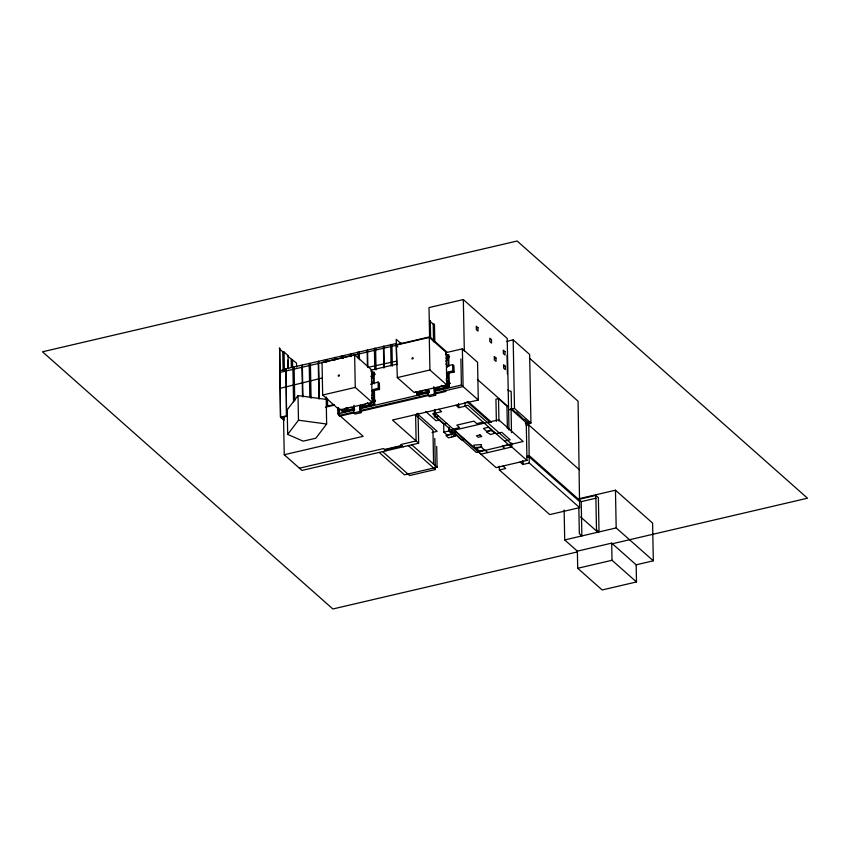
<?xml version="1.0" encoding="UTF-8"?>
<svg xmlns="http://www.w3.org/2000/svg" width="850" height="850" viewBox="0 0 850 850"><rect width="100%" height="100%" fill="white"/><g stroke="black" fill="none" stroke-linecap="round" stroke-linejoin="round"><path stroke-width="1.27" d="M353.94 405.259L353.717 412.941L354.981 414.067L361.048 412.654L360.538 405.131M499.322 466.257L499.386 469.976L549.769 514.601L579.626 507.631L578.096 401.232L529.454 358.137M283.996 416.426L284.07 420.399L280.521 417.254L279.65 348.118L280.521 417.254L286.535 415.852L286.036 368.772L396.312 343.506M286.535 415.852L286.036 368.772M279.204 348.691L282.752 351.826L284.038 351.996L288.086 355.587L287.651 356.161L296.522 363.067L296.597 367.009M279.916 385.539L280.351 384.965M326.166 399.404L298.01 395.59L287.215 409.806L287.683 434.414L303.131 441.139L315.839 438.228L326.634 424.022L326.198 396.886M287.683 434.414L298.478 420.208L298.01 395.59M348.203 407.724L344.632 412.218L343.368 411.092L346.216 407.501M370.823 376.592L373.671 373.012L371.046 371.036M371.365 378.611L374.946 374.127L373.671 373.012M374.181 399.585L375.456 400.711L371.237 406.002L369.973 404.887L374.181 399.585L372.332 398.193M422.748 390.331L419.178 394.814L417.913 393.699L420.059 391M446.08 358.296L448.226 355.608L445.602 353.632M445.921 361.218L449.491 356.734L448.226 355.608M448.736 382.192L444.518 387.483L445.793 388.609L450.001 383.308L446.877 380.8M430.142 337.524L430.291 320.535L430.631 338.236M525.342 423.396L527.988 422.322L524.62 419.348L523.366 419.188L516.609 412.239L515.344 412.091L511.498 408.68L511.158 391.425L509.957 390.936A2.869 2.316 -48.5 0 1 507.886 389.853M370.515 384.274L378.123 382.086L379.387 383.212L379.504 389.459L371.896 390.862M435.243 413.153L432.682 413.769L476.308 452.413L478.869 451.796L435.243 413.153L441.607 411.687L438.823 409.222M508.98 430.132L507.216 338.449L463.335 299.572L429.016 307.583L429.601 337.918M279.629 370.738L285.642 369.336M354.641 354.843L322.044 362.451L322.66 395.027L339.543 409.976L372.141 402.369L371.524 369.793L354.641 354.843L355.268 387.419L372.141 402.369M279.809 372.459L396.812 345.153M322.394 377.984L279.969 388.354M396.652 361.123L367.88 367.37L367.54 349.754M446.165 352.378L446.792 384.944L414.184 392.551L397.311 377.602L396.259 344.664L428.868 337.046L446.165 352.378L447.015 352.176L430.142 337.227L395.824 345.238L397.811 346.991M371.004 370.164L396.737 364.161M445.644 352.75L462.368 348.84L477.562 362.291L478.284 400.01L392.487 420.027L418.646 443.201L301.962 470.433L284.251 454.739L283.517 417.031M371.546 372.619L374.053 372.034L374.276 383.764M446.186 355.204L448.694 354.62L448.917 366.339M506.887 341.349L513.177 339.883L529.635 354.461L530.952 423.034L525.916 424.203M322.66 395.027L355.268 387.419M397.311 377.602L429.909 369.994L446.792 384.944M447.525 365.893L452.668 364.692L453.932 365.808L454.059 372.066L446.441 373.469M379.504 389.459L378.239 388.344L373.097 389.544L374.361 390.66M454.059 372.066L452.795 370.94L447.642 372.141L448.906 373.267M326.379 406.077L334.316 404.696M280.946 417.626L287.342 416.139M325.518 407.224L334.443 405.142M342.911 411.156L354.503 408.457M359.646 407.256L369.941 404.855M417.562 393.741L429.144 391.032M434.286 389.831L448.449 386.527L448.173 372.385M354.609 409.286L342.072 412.218L342.019 409.615M360.878 407.83L374.68 404.611L374.404 390.277M429.261 391.871L416.712 394.793L416.67 392.19M434.276 390.703L449.321 387.186L449.044 372.853M337.737 407.511L337.864 413.897L354.588 409.987M359.741 408.786L429.239 392.572M434.382 391.361L461.412 385.061L478.284 400.01M353.717 412.08L338.693 415.586L338.544 407.788M361.431 410.284L428.432 394.644M434.786 393.157L463.101 386.559L462.368 348.84M361.048 412.654L359.784 411.527L339.564 416.245L339.426 408.882M361.356 411.156L445.953 391.414L443.891 391.032M435.083 387.738L435.604 395.25L429.526 396.663L428.262 395.547L428.166 390.405M455.983 405.216L458.766 407.681L465.109 406.204L465.046 402.475M507.386 428.517L506.951 406.098L498.514 398.629L495.943 399.224L496.368 421.409M438.377 415.937L434.435 416.851L434.308 410.263M284.251 454.739L363.173 436.316L337.864 413.897M439.864 419.815L436.05 420.707L425.68 411.517M446.813 423.406L443.732 424.129L435.285 416.659L435.179 409.445M511.498 408.68L510.638 408.882L526.671 423.087M508.491 409.859L514.494 408.457L530.952 423.034M432.055 432.533L437.155 431.354L416.904 413.419M453.231 429.091L459.574 427.603L456.79 425.138L473.949 421.132L476.733 423.608L483.087 422.121M443.849 432.193L448.864 431.024L452.072 433.861L447.058 435.041L443.849 432.193L443.679 423.311M299.434 468.191L383.52 448.566L386.049 450.819M456.354 431.853L453.263 432.576L461.699 440.056L464.791 439.333M384.529 449.469L401.689 445.464M385.039 449.916L402.199 445.91M454.962 436.305L452.498 434.116L445.984 435.636L448.449 437.824L454.962 436.305L454.888 432.491M526.214 425.553L528.785 424.947L579.413 469.795M496.081 433.627L501.744 432.31L510.181 439.79L504.517 441.108M478.114 451.711L484.978 450.107L487.762 452.572M478.369 451.934L523.175 441.479L498.706 419.794L453.9 430.259L496.092 467.627L526.979 460.424L526.256 422.705M436.698 446.399L437.102 467.234L404.504 474.842L379.185 452.413M434.764 438.388L435.359 469.529L409.615 475.533L382.617 451.616M527.085 456.312L529.38 455.781L581.209 501.649L581.867 535.925L579.339 533.683L578.829 507.312M526.586 457.396L529.125 456.811L579.509 501.426M499.386 469.976L505.739 468.499L502.956 466.023M520.115 462.028L522.899 464.493L529.242 463.006L579.626 507.631M579.434 498.621L615.464 490.206L652.598 523.101L653.321 560.809L636.161 564.814L611.692 543.139L577.373 551.151L564.708 539.931L564.134 510.021M578.68 499.407L595.839 495.401L598.368 497.643L599.027 531.93L596.498 529.688L595.839 495.401M581.209 501.649L595.924 498.217M564.708 539.931L616.186 527.924L653.321 560.809M577.299 551.937L332.86 608.982L42.5 351.794L517.14 241.018L807.5 498.206L612.213 543.788M577.702 568.289L612.021 560.278L636.491 581.952L602.172 589.964L577.702 568.289L577.373 551.151M429.834 321.087L433.192 324.073L434.456 324.222L434.796 341.934M401.338 342.901L400.084 342.752L396.238 339.341L396.727 364.756M298.478 420.208L326.634 424.022M445.984 354.099L449.491 356.734M446.293 380.524L450.001 383.308M441.745 385.39L445.793 388.609M415.289 391.723L417.913 393.699M415.682 392.179L419.178 394.814M371.439 371.503L374.946 374.127M371.737 397.928L375.456 400.711M367.189 402.794L369.973 404.887M367.529 403.219L371.237 406.002M340.733 409.116L343.368 411.092M341.126 409.583L344.632 412.218M477.328 379.376L508.534 407.012M468.169 401.561L491.587 422.301M466.926 401.71L490.152 422.291M509.001 444.497L526.979 460.424M511.275 447.089L464.854 405.971L467.946 405.259L511.572 443.902L502.138 446.101L504.921 448.566M580.593 516.938L598.188 532.514M433.819 386.612L434.233 388.981L435.508 390.108M435.604 395.25L434.339 394.124L434.233 388.981M449.183 430.291L451.711 432.533M415.416 414.8L432.947 430.323L433.596 464.132M411.783 444.805L437.102 467.234M408.351 445.612L435.359 469.529M360.953 407.511L359.688 406.385L359.784 411.527M403.208 446.813L400.679 444.571L416.118 440.959L415.618 414.949M478.635 451.584L480.898 454.176L511.785 446.962L511.711 443.062M636.161 564.814L636.491 581.952M615.464 490.206L616.186 527.924M611.692 543.139L612.021 560.278M528.732 422.312L529.242 463.006M522.824 460.764L522.899 464.493M522.58 460.817L522.644 464.27M513.177 339.883L514.494 408.457M511.062 409.254L511.509 432.661M507.025 355.396L507.386 373.819M498.514 398.629L498.939 421.047M463.335 299.572L464.323 350.997M460.902 358.944L461.412 385.061M458.692 403.962L458.766 407.681M458.447 404.016L458.511 407.458M454.251 435.434L454.272 436.464M452.668 364.692L452.795 370.94M452.423 430.312L452.498 434.116M451.998 430.058L452.072 433.861M451.658 429.919L451.733 433.564M451.69 436.029L451.711 437.059M450.447 431.418L450.468 432.448M447.854 355.672L448.046 365.957M449.129 427.688L449.204 431.332M448.789 427.221L448.864 431.024M433.192 324.073L433.532 341.774M429.282 337.429L429.909 369.994M418.072 413.291L418.646 443.201M391.924 344.537L392.339 366.084M390.681 344.346L391.096 365.904M383.839 345.95L384.253 367.498M383.446 346.513L383.86 368.071M378.123 382.086L378.239 388.344M375.626 348.341L376.04 369.888M374.382 348.149L374.797 369.707M373.256 375.668L373.405 383.382M373.554 391.096L373.798 403.952M367.147 350.317L367.455 366.669M359.316 352.144L359.465 359.688M358.084 351.953L358.201 358.254M351.241 353.558L351.284 356.076M350.848 354.121L350.891 356.639M343.017 355.948L343.071 358.466M341.785 355.767L341.828 358.275M334.932 357.361L334.985 359.879M334.539 357.924L334.592 360.442M326.719 359.752L326.761 362.27M327.462 398.384L327.611 406.268M325.476 359.571L325.529 362.079M318.633 361.165L319.356 398.48M318.24 361.728L318.962 399.054M310.42 363.556L311.079 398.246M309.177 363.375L309.825 396.748M302.334 364.969L302.951 397.035M301.941 365.532L302.526 396.281M294.111 367.359L294.759 400.743M292.878 367.179L293.547 401.869M292.474 359.476L292.623 367.37M291.189 359.306L291.348 367.2M288.086 355.587L288.341 368.751M287.725 360.113L287.874 368.007M284.038 351.996L284.389 370.43M282.752 351.826L283.103 370.249M371.291 381.289A17.212 13.908 -48.5 0 1 372.47 383.467M373.416 390.564A17.212 13.908 -48.5 0 1 372.045 395.717M366.042 403.686A17.212 13.908 -48.5 0 1 360.368 406.948M354.354 407.957A17.212 13.908 -48.5 0 1 350.593 407.288M445.931 363.874A17.212 13.908 -48.5 0 1 447.546 367.232M448.056 373.15A17.212 13.908 -48.5 0 1 446.229 379.302M440.683 386.261A17.212 13.908 -48.5 0 1 435.019 389.534M428.995 390.543A17.212 13.908 -48.5 0 1 425.244 389.874M490.928 430.472L486.402 431.991L490.673 434.531L495.189 433.001L490.928 430.472M339.171 375.158L338.311 375.36L338.332 376.21L339.192 376.008L339.171 375.158M412.919 357.946L412.059 358.147L412.08 358.998L412.93 358.796L412.919 357.946M488.484 427.274L483.469 428.442L486.678 431.279L491.683 430.111L488.484 427.274M480.027 434.892L476.446 435.731L478.21 437.283L481.78 436.454L480.027 434.892M481.291 447.164L476.276 448.332L479.485 451.169L484.5 450.001L481.291 447.164M480.941 444.561L473.758 445.134L474.555 447.578L481.748 447.004L480.941 444.561M477.976 327.707L476.287 326.219L476.351 329.641L478.04 331.139L477.976 327.707M491.481 339.671L489.791 338.172L489.855 341.604L491.544 343.103L491.481 339.671M504.974 351.634L503.296 350.136L503.359 353.558L505.049 355.056L504.974 351.634M495.975 357.978L494.286 356.479L494.349 359.911L496.039 361.409L495.975 357.978M505.261 366.201L503.572 364.703L503.636 368.135L505.325 369.633L505.261 366.201"/></g></svg>
